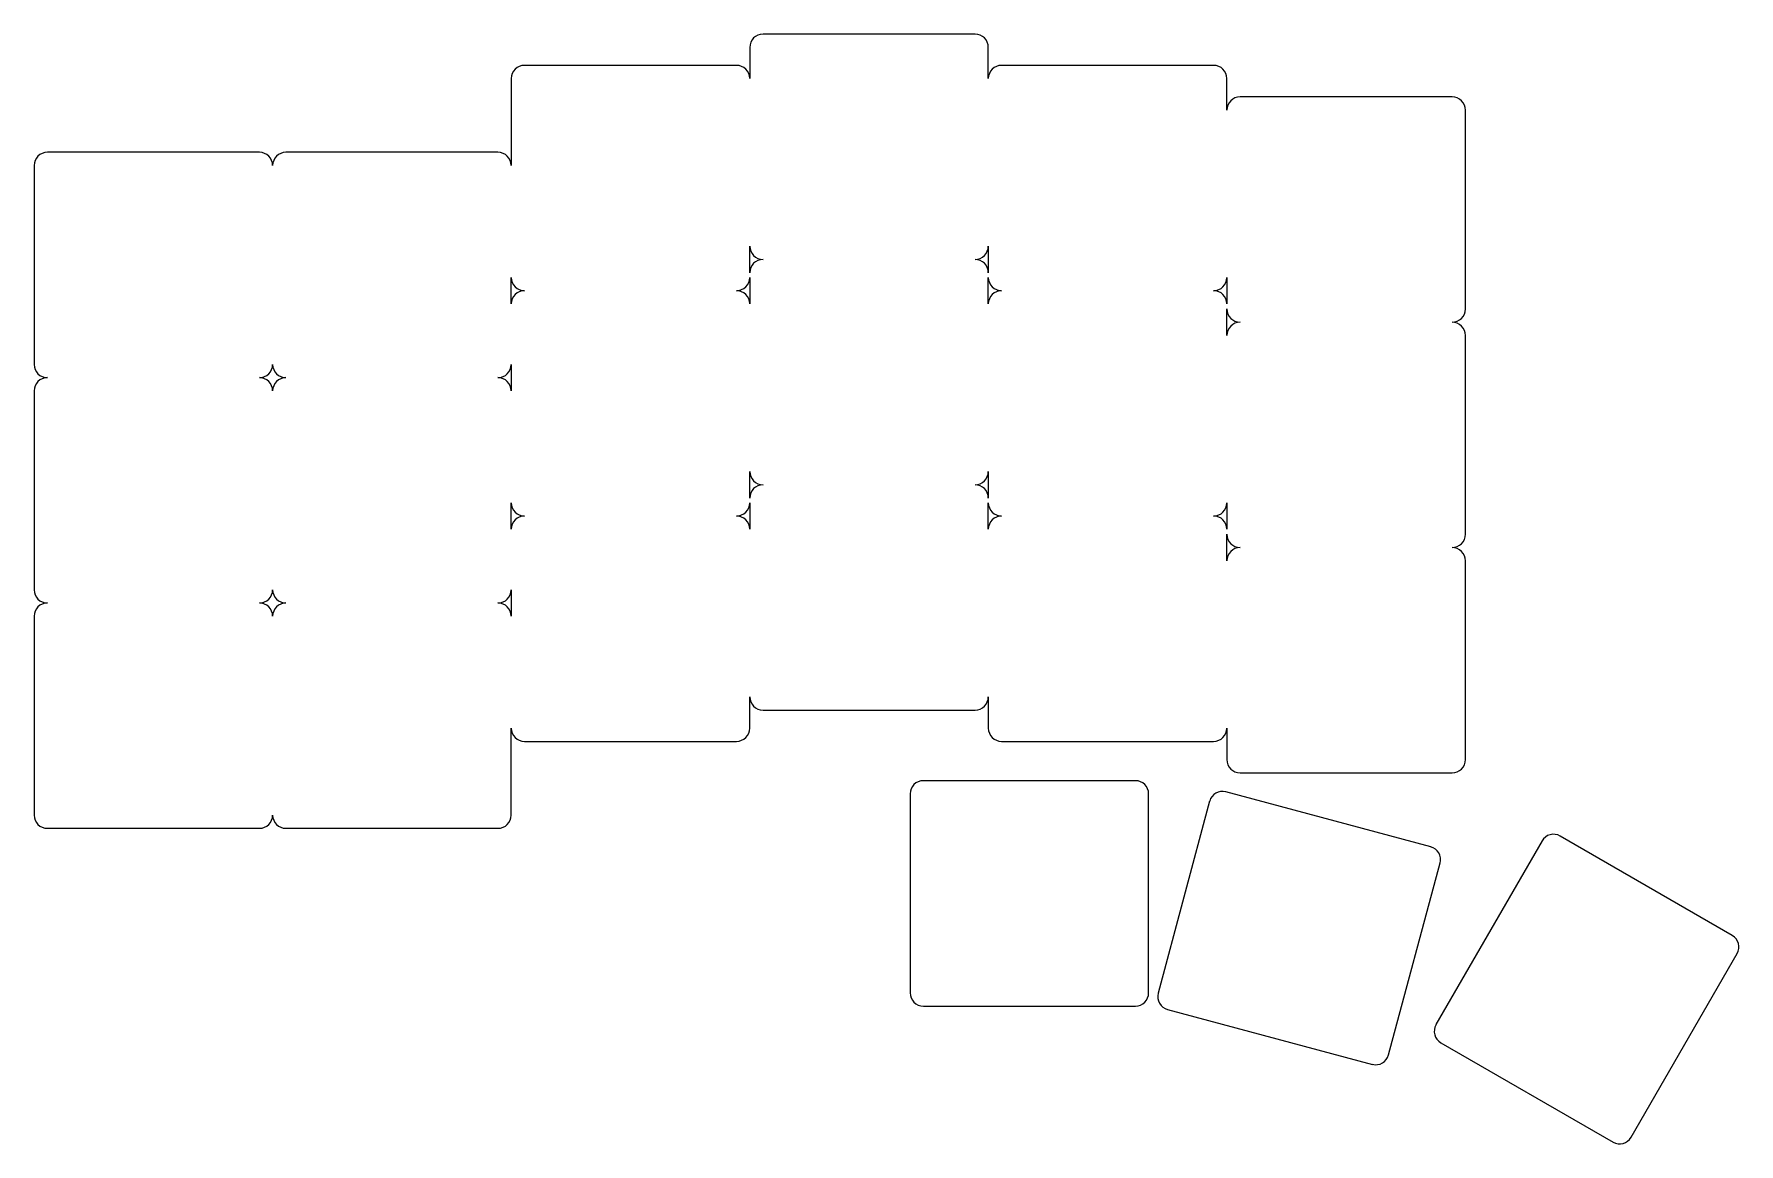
# Model space of a CAD drawing. Header units: millimetres. Extents: x 9 to 138, y -32 to 51.
import ezdxf

# ---------------------------------------------------------------- set-up
doc = ezdxf.new("R2010")
doc.units = ezdxf.units.MM

msp = doc.modelspace()

# ---------------------------------------------------------------- linework, layer by layer
for p, q in [((63, 50.42), (63, 48.06)), ((80, 51.42), (64, 51.42)), ((81, 48.06), (81, 50.42)), ((62, 49.06), (46, 49.06)), ((98, 49.06), (82, 49.06)), ((45, 48.06), (45, 41.5)), ((99, 45.68), (99, 48.06)), ((116, 46.68), (100, 46.68)), ((117, 30.68), (117, 45.68)), ((26, 42.5), (10, 42.5)), ((44, 42.5), (28, 42.5)), ((9, 41.5), (9, 26.5)), ((63, 33.42), (63, 35.42)), ((81, 35.42), (81, 33.42)), ((45, 31.06), (45, 33.06)), ((63, 33.06), (63, 31.06)), ((81, 31.06), (81, 33.06)), ((99, 33.06), (99, 31.06)), ((99, 28.68), (99, 30.68)), ((117, 13.68), (117, 28.68)), ((45, 26.5), (45, 24.5)), ((9, 24.5), (9, 9.5)), ((63, 16.42), (63, 18.42)), ((81, 18.42), (81, 16.42)), ((45, 14.06), (45, 16.06)), ((63, 16.06), (63, 14.06)), ((81, 14.06), (81, 16.06)), ((99, 16.06), (99, 14.06)), ((99, 11.68), (99, 13.68)), ((117, -3.32), (117, 11.68)), ((45, 9.5), (45, 7.5)), ((9, 7.5), (9, -7.5)), ((63, -0.94), (63, 1.42)), ((81, 1.42), (81, -0.94)), ((64, 0.42), (80, 0.42)), ((45, -7.5), (45, -0.94)), ((99, -0.94), (99, -3.32)), ((46, -1.94), (62, -1.94)), ((82, -1.94), (98, -1.94)), ((92.1, -4.91), (76.1, -4.91)), ((100, -4.32), (116, -4.32)), ((75.1, -5.91), (75.1, -20.91)), ((93.1, -20.91), (93.1, -5.91)), ((114.38, -9.89), (98.93, -5.75)), ((97.7, -6.46), (93.82, -20.94)), ((10, -8.5), (26, -8.5)), ((28, -8.5), (44, -8.5)), ((122.78, -9.45), (114.78, -23.31)), ((137.14, -16.59), (124.15, -9.09)), ((111.21, -25.6), (115.09, -11.11)), ((129.5, -31.81), (137.5, -17.95)), ((76.1, -21.91), (92.1, -21.91)), ((94.53, -22.17), (109.98, -26.31)), ((115.15, -24.68), (128.14, -32.18))]:
    msp.add_line(p, q)
for centre, start, end in [((64, 50.42), 90, 180), ((80, 50.42), 0, 90), ((46, 48.06), 90, 180), ((62, 48.06), 0, 90), ((82, 48.06), 90, 180), ((98, 48.06), 0, 90), ((100, 45.68), 90, 180), ((116, 45.68), 0, 90), ((10, 41.5), 90, 180), ((26, 41.5), 0, 90), ((28, 41.5), 90, 180), ((44, 41.5), 0, 90), ((64, 35.42), 180, 270), ((80, 35.42), 270, 360), ((64, 33.42), 90, 180), ((80, 33.42), 0, 90), ((46, 33.06), 180, 270), ((62, 33.06), 270, 360), ((82, 33.06), 180, 270), ((98, 33.06), 270, 360), ((46, 31.06), 90, 180), ((62, 31.06), 0, 90), ((82, 31.06), 90, 180), ((98, 31.06), 0, 90), ((100, 30.68), 180, 270), ((100, 28.68), 90, 180), ((116, 30.68), 270, 360), ((116, 28.68), 0, 90), ((10, 26.5), 180, 270), ((26, 26.5), 270, 360), ((28, 26.5), 180, 270), ((44, 26.5), 270, 360), ((10, 24.5), 90, 180), ((26, 24.5), 0, 90), ((28, 24.5), 90, 180), ((44, 24.5), 0, 90), ((64, 18.42), 180, 270), ((80, 18.42), 270, 360), ((64, 16.42), 90, 180), ((80, 16.42), 0, 90), ((46, 16.06), 180, 270), ((62, 16.06), 270, 360), ((82, 16.06), 180, 270), ((98, 16.06), 270, 360), ((46, 14.06), 90, 180), ((62, 14.06), 0, 90), ((82, 14.06), 90, 180), ((98, 14.06), 0, 90), ((100, 13.68), 180, 270), ((116, 13.68), 270, 360), ((100, 11.68), 90, 180), ((116, 11.68), 0, 90), ((10, 9.5), 180, 270), ((26, 9.5), 270, 360), ((28, 9.5), 180, 270), ((44, 9.5), 270, 360), ((10, 7.5), 90, 180), ((26, 7.5), 0, 90), ((28, 7.5), 90, 180), ((44, 7.5), 0, 90), ((64, 1.42), 180, 270), ((80, 1.42), 270, 360), ((46, -0.94), 180, 270), ((62, -0.94), 270, 360), ((82, -0.94), 180, 270), ((98, -0.94), 270, 360), ((100, -3.32), 180, 270), ((116, -3.32), 270, 360), ((76.1, -5.91), 90, 180), ((92.1, -5.91), 0, 90), ((98.67, -6.71), 75, 165), ((10, -7.5), 180, 270), ((26, -7.5), 270, 360), ((28, -7.5), 180, 270), ((44, -7.5), 270, 360), ((123.65, -9.95), 60, 150), ((114.12, -10.86), 345, 75), ((136.64, -17.45), 330, 60), ((76.1, -20.91), 180, 270), ((92.1, -20.91), 270, 360), ((94.79, -21.2), 165, 255), ((115.65, -23.81), 150, 240), ((110.24, -25.34), 255, 345), ((128.64, -31.31), 240, 330)]:
    msp.add_arc(centre, 1, start, end)

doc.saveas('drawing.dxf')
